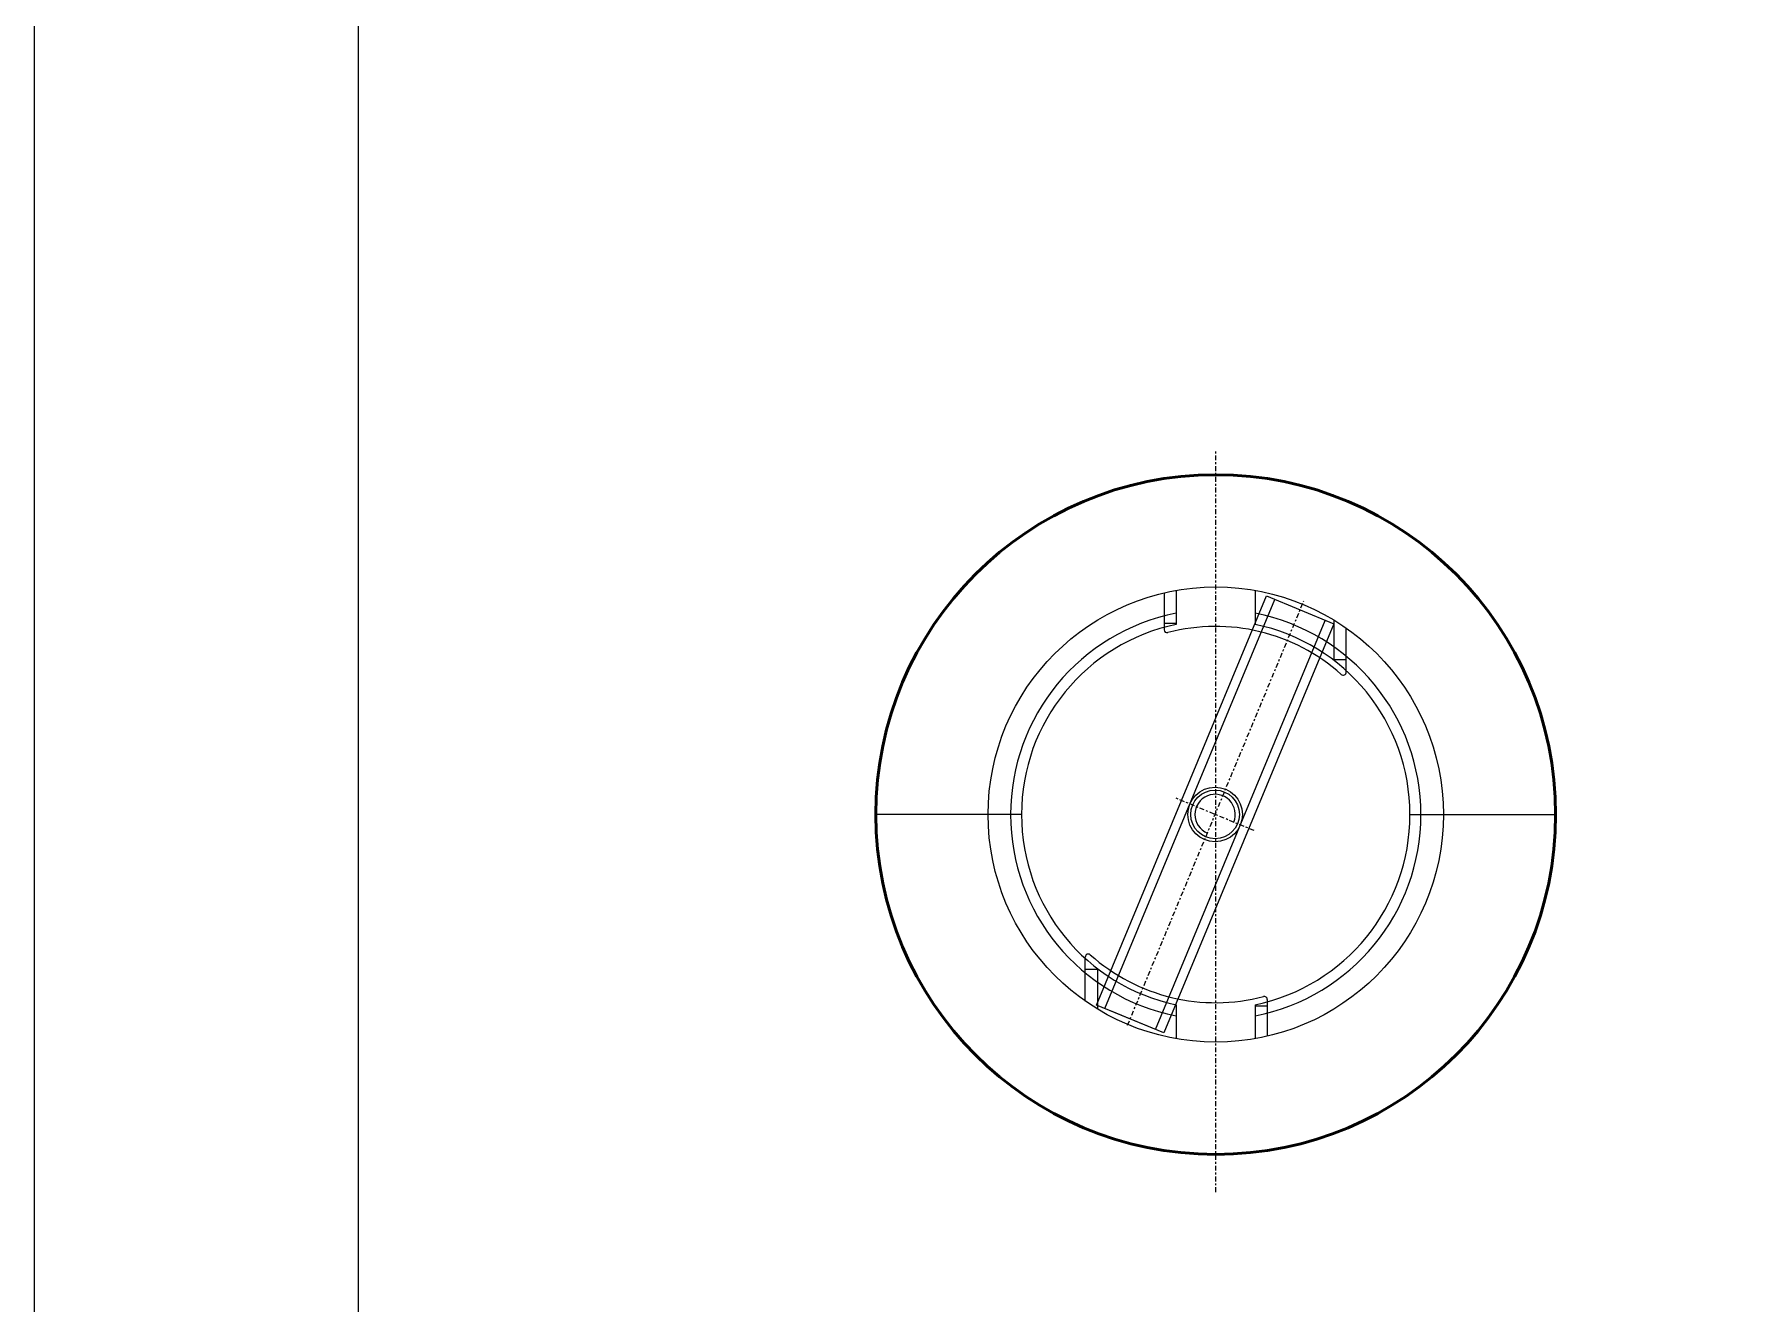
# Model space of a CAD drawing. Header units: inches. Extents: x -840 to -630, y 564 to 861.
# Drawn here: x -840.3 to -752.7, y 731 to 795.8 of the extents above; entities that cross this region are included whole.
import ezdxf

# ---------------------------------------------------------------- set-up
doc = ezdxf.new("R2010")
doc.units = ezdxf.units.IN
doc.header["$LTSCALE"] = 0.03937
doc.header["$MEASUREMENT"] = 0
doc.linetypes.add('CENTER', pattern=[10.16, 6.35, -1.27, 1.27, -1.27])
for name, color, linetype in [('001', 7, 'Continuous'), ('002', 7, 'Continuous'), ('______ 1', 7, 'Continuous'), ('CENTER', 1, 'Continuous')]:
    doc.layers.add(name, color=color, linetype=linetype)

# ---------------------------------------------------------------- blocks, each defined once
blk = doc.blocks.new('BLOCK 78')
at = {"layer": '______ 1', "color": 18, "lineweight": 9}
blk.add_lwpolyline([(16.646, -103.093), (16.646, -10.437)], dxfattribs=at)
blk = doc.blocks.new('BLOCK 23')
at = {"layer": '______ 1', "color": 18, "lineweight": 9}
blk.add_lwpolyline([(16.646, -285.76), (16.646, -103.093)], dxfattribs=at)
blk = doc.blocks.new('BLOCK 16')
at = {"layer": '______ 1', "color": 2, "lineweight": 9}
blk.add_lwpolyline([(0.077, -297.058), (210.077, -297.058), (210.077, -0.06), (0.077, -0.06), (0.077, -297.058)], dxfattribs=at)

msp = doc.modelspace()

# ---------------------------------------------------------------- linework, layer by layer
at = {"layer": '001', "lineweight": 50}
msp.add_circle((-779.94826, 755.95916), 17.3665, dxfattribs=at)
at = {"layer": '001'}
msp.add_circle((-779.94826, 755.95916), 11.62935, dxfattribs=at)
at = {"layer": '002'}
for p, q in [((-781.96402, 767.41248), (-781.96402, 765.67599)), ((-777.93251, 767.41248), (-777.93251, 765.67599)), ((-785.61028, 746.0473), (-776.92668, 766.95413)), ((-782.58425, 767.28582), (-782.58425, 765.40752)), ((-783.03272, 744.97672), (-774.34913, 765.88355)), ((-781.96402, 765.72781), (-782.58425, 765.72781)), ((-773.28077, 763.24028), (-773.28077, 765.48734)), ((-789.87198, 755.95916), (-797.31476, 755.95916)), ((-770.02455, 755.95916), (-762.58176, 755.95916)), ((-786.61576, 746.43097), (-786.61576, 748.67803)), ((-777.31227, 746.51079), (-777.31227, 744.63249)), ((-782.60313, 744.79829), (-785.32388, 745.92835)), ((-781.96402, 746.24232), (-781.96402, 744.50583)), ((-777.93251, 746.24232), (-777.93251, 744.50583)), ((-777.93251, 746.1905), (-777.31227, 746.1905))]:
    msp.add_line(p, q, dxfattribs=at)
for points in [[(-782.60313, 744.79829), (-786.03987, 746.22573), (-777.35627, 767.13256), (-773.91953, 765.70512), (-782.60313, 744.79829)], [(-773.28077, 763.86712), (-773.901, 763.86712), (-773.901, 765.89256)], [(-786.61576, 748.0512), (-785.99552, 748.0512), (-785.99552, 746.02576)]]:
    msp.add_lwpolyline(points, dxfattribs=at)
for radius in [1.39552, 1.24046]:
    msp.add_circle((-779.9797, 755.96543), radius, dxfattribs=at)
for centre, radius, start, end in [((-779.94826, 755.95916), 10.48192, 101.087489, 258.912511), ((-779.94826, 755.95916), 9.92371, 101.71976, 180), ((-779.94826, 755.95915), 9.61361, 48.1897076, 104.7124349), ((-779.94826, 755.95916), 10.48192, 281.087489, 78.912511), ((-779.94826, 755.95916), 9.92371, 0, 78.28024), ((-782.42919, 765.40752), 0.15506, 179.9999747, 284.7125005), ((-773.43582, 763.24028), 0.15506, 228.1896476, 0.0000401), ((-779.9797, 755.96543), 1.03052, 337.444578, 247.444578), ((-779.94826, 755.95916), 9.92371, 180, 258.28024), ((-779.94826, 755.95916), 9.92371, 281.71976, 0), ((-786.4607, 748.67803), 0.15506, 48.1896476, 180.0000401), ((-779.94826, 755.95916), 9.61361, 228.1897081, 284.7124354), ((-777.46733, 746.51079), 0.15506, 359.9999713, 104.7124972)]:
    msp.add_arc(centre, radius, start, end, dxfattribs=at)
at = {"layer": 'CENTER', "linetype": 'CENTER'}
for p, q in [((-779.94826, 736.66387), (-779.94826, 774.517)), ((-784.45311, 745.19515), (-775.44342, 766.88709)), ((-777.99088, 755.13937), (-781.96853, 756.79148))]:
    msp.add_line(p, q, dxfattribs=at)

# ---------------------------------------------------------------- block references
at = {"layer": '______ 1'}
for name in ['BLOCK 16', 'BLOCK 78', 'BLOCK 23']:
    msp.add_blockref(name, (-840.3856, 860.76034), dxfattribs=at)

doc.saveas('drawing.dxf')
